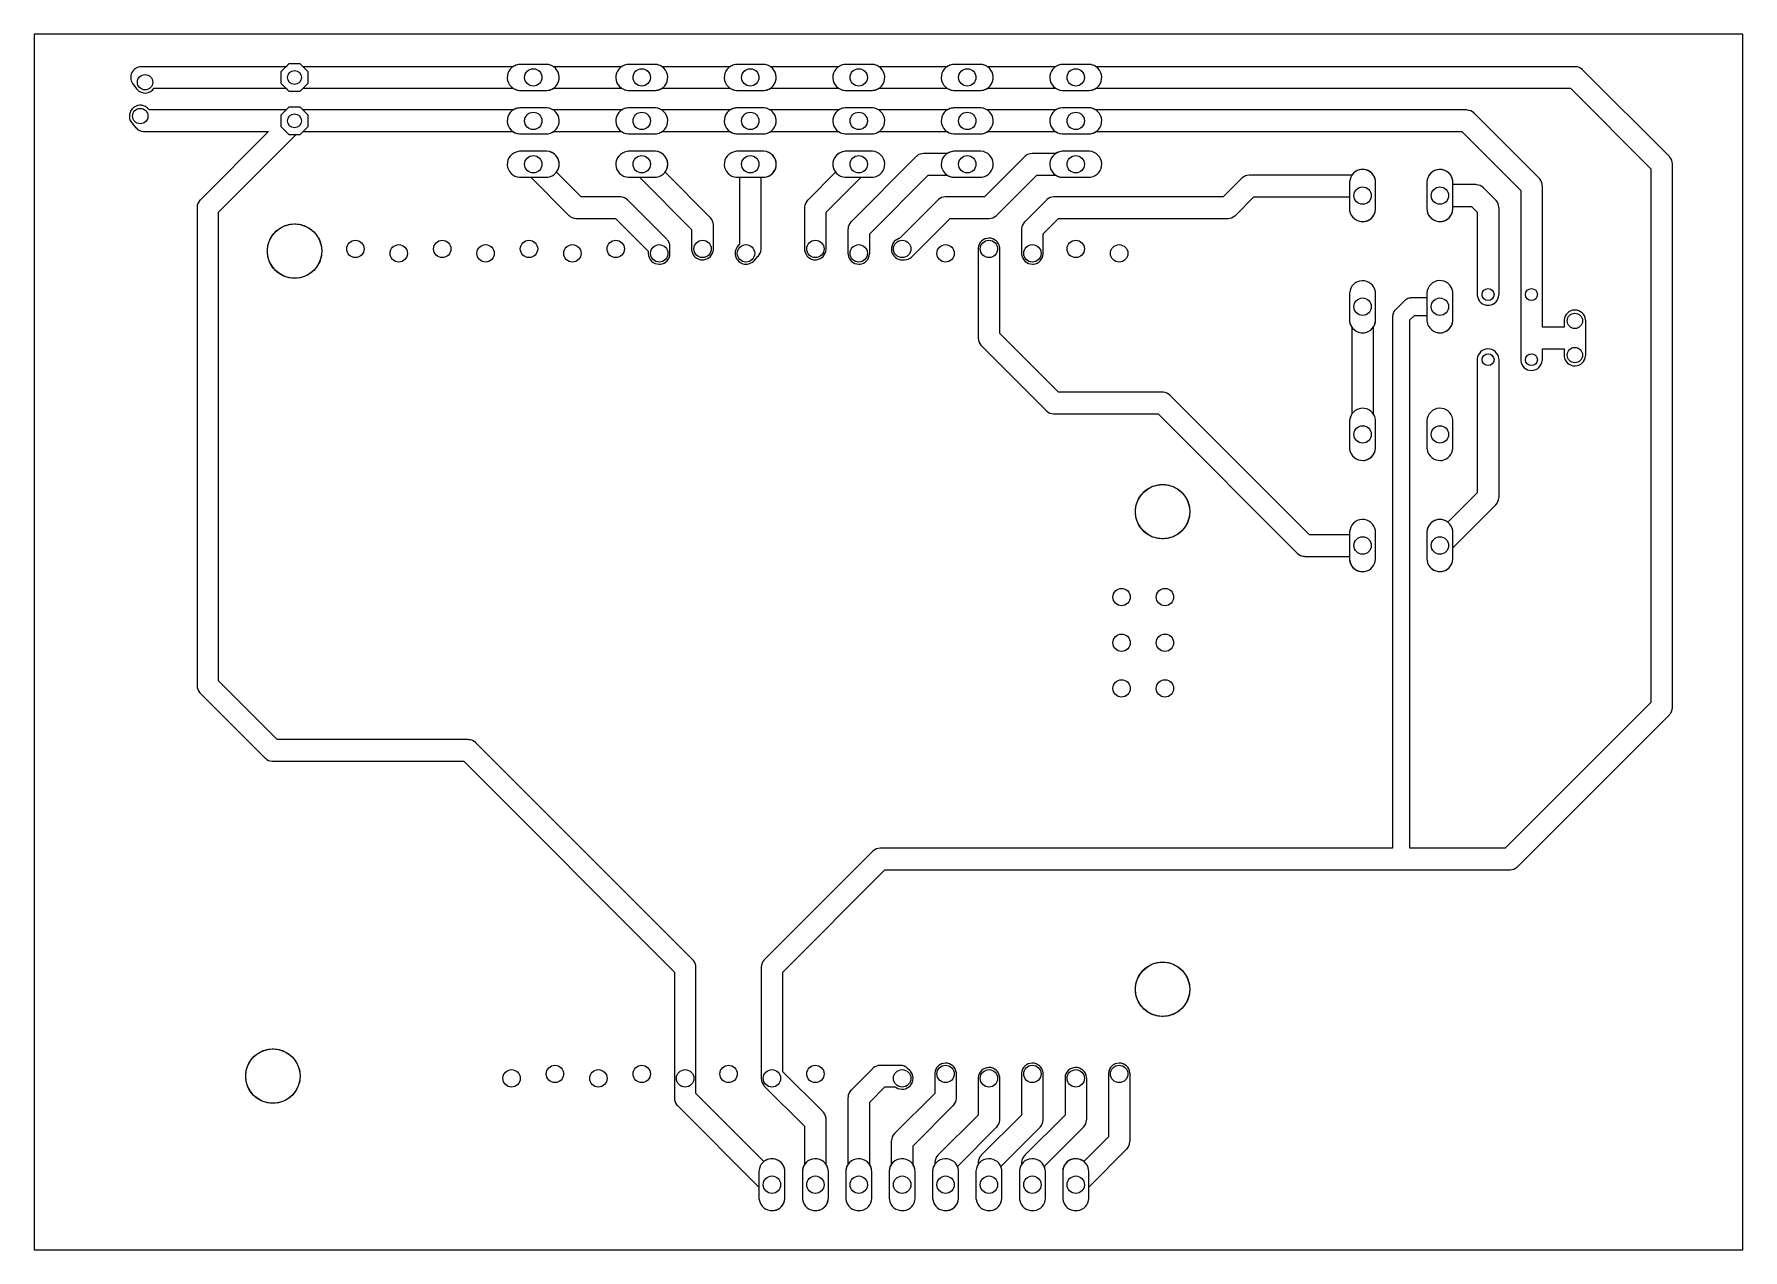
# Model space of a CAD drawing. Header units: millimetres. Extents: x 0 to 100, y 6 to 77.
import ezdxf

# ---------------------------------------------------------------- set-up
doc = ezdxf.new("R2010")
doc.units = ezdxf.units.MM

msp = doc.modelspace()

# ---------------------------------------------------------------- linework, layer by layer
at = {"layer": '16_copper'}
for points in [[(86.37, 28.58), (86.38, 28.58, 0.1754), (86.78, 28.73), (86.81, 28.76), (95.7, 37.65), (95.7, 37.66), (95.71, 37.66, 0.1754), (95.88, 38.06), (95.89, 38.1), (95.89, 69.85), (95.88, 69.86), (95.88, 69.87, 0.1754), (95.73, 70.27), (95.7, 70.3), (90.62, 75.38), (90.61, 75.38), (90.61, 75.39, 0.1754), (90.21, 75.56), (90.17, 75.56), (62.14, 75.56), (62.11, 75.58, 0.12334), (61.76, 75.69), (60.16, 75.69), (60.09, 75.68, 0.09849), (59.81, 75.58), (59.78, 75.56), (55.79, 75.56), (55.76, 75.58, 0.12334), (55.41, 75.69), (53.81, 75.69), (53.74, 75.68, 0.09849), (53.46, 75.58), (53.43, 75.56), (49.44, 75.56), (49.41, 75.58, 0.12334), (49.06, 75.69), (47.46, 75.69), (47.39, 75.68, 0.09849), (47.11, 75.58), (47.08, 75.56), (43.09, 75.56), (43.06, 75.58, 0.12334), (42.71, 75.69), (41.11, 75.69), (41.04, 75.68, 0.09849), (40.76, 75.58), (40.73, 75.56), (36.74, 75.56), (36.71, 75.58, 0.12334), (36.36, 75.69), (34.76, 75.69), (34.69, 75.68, 0.09849), (34.41, 75.58), (34.38, 75.56), (30.39, 75.56), (30.36, 75.58, 0.12334), (30.01, 75.69), (28.41, 75.69), (28.34, 75.68, 0.09849), (28.06, 75.58), (28.03, 75.56), (15.74, 75.56), (15.57, 75.73), (14.91, 75.73), (14.74, 75.56), (6.28, 75.56), (6.26, 75.56), (6.24, 75.56, 0.57376), (5.75, 74.58), (5.76, 74.57, 0.00545), (5.76, 74.56), (5.77, 74.55), (5.98, 74.27), (6.02, 74.22, 0.47873), (7.01, 74.29), (7.01, 74.3), (14.74, 74.3), (14.91, 74.13), (15.57, 74.13), (15.74, 74.3), (28.03, 74.3), (28.06, 74.28, 0.12334), (28.41, 74.17), (30.01, 74.17), (30.08, 74.18, 0.09849), (30.36, 74.28), (30.39, 74.3), (34.38, 74.3), (34.41, 74.28, 0.12334), (34.76, 74.17), (36.36, 74.17), (36.43, 74.18, 0.09849), (36.71, 74.28), (36.74, 74.3), (40.73, 74.3), (40.76, 74.28, 0.12334), (41.11, 74.17), (42.71, 74.17), (42.78, 74.18, 0.09849), (43.06, 74.28), (43.09, 74.3), (47.08, 74.3), (47.11, 74.28, 0.12334), (47.46, 74.17), (49.06, 74.17), (49.13, 74.18, 0.09849), (49.41, 74.28), (49.44, 74.3), (53.43, 74.3), (53.46, 74.28, 0.12334), (53.81, 74.17), (55.41, 74.17), (55.48, 74.18, 0.09849), (55.76, 74.28), (55.79, 74.3), (59.78, 74.3), (59.81, 74.28, 0.12334), (60.16, 74.17), (61.76, 74.17), (61.83, 74.18, 0.09849), (62.11, 74.28), (62.14, 74.3), (89.91, 74.3), (94.62, 69.59), (94.62, 38.36), (86.1, 29.85), (80.52, 29.85), (80.52, 60.75), (80.78, 61.01), (81.51, 61.01), (81.51, 60.72), (81.52, 60.64, 0.90635), (83.03, 60.72), (83.03, 62.32), (83.03, 62.39, 0.90635), (81.51, 62.32), (81.51, 62.03), (80.57, 62.03), (80.55, 62.03), (80.53, 62.02, 0.13956), (80.27, 61.93), (80.26, 61.92), (80.26, 61.92), (80.21, 61.88), (80.21, 61.88), (80.21, 61.88), (79.65, 61.32), (79.64, 61.3), (79.62, 61.29, 0.13956), (79.51, 61.03), (79.51, 61.03), (79.51, 61.02), (79.5, 60.96), (79.5, 60.96), (79.5, 60.96), (79.5, 29.85), (49.53, 29.85), (49.52, 29.84), (49.51, 29.84, 0.1754), (49.11, 29.69), (49.08, 29.66), (42.73, 23.31), (42.73, 23.3), (42.72, 23.3, 0.1754), (42.55, 22.9), (42.55, 22.86), (42.55, 16.38), (42.55, 16.38), (42.55, 16.37, 0.17755), (42.7, 15.96), (42.73, 15.93), (45.09, 13.58), (45.09, 11.34), (45.07, 11.31, 0.12334), (44.96, 10.96), (44.96, 9.36), (44.97, 9.29, 0.90635), (46.48, 9.36), (46.48, 10.96), (46.47, 11.03, 0.09849), (46.37, 11.31), (46.36, 11.34), (46.36, 13.84), (46.35, 13.85), (46.35, 13.86, 0.01803), (46.35, 13.91), (46.35, 13.91), (46.35, 13.92, 0.20109), (46.2, 14.39), (46.17, 14.42), (43.82, 16.77), (43.82, 22.6), (49.79, 28.58), (86.36, 28.58)], [(38.73, 22.87), (38.73, 22.88, 0.1754), (38.58, 23.28), (38.55, 23.31), (25.85, 36.01), (25.84, 36.01), (25.84, 36.02, 0.1754), (25.44, 36.19), (25.4, 36.2), (14.23, 36.2), (10.79, 39.63), (10.79, 67.05), (15.34, 71.59), (15.57, 71.59), (15.74, 71.76), (28.03, 71.76), (28.06, 71.74, 0.12334), (28.41, 71.63), (30.01, 71.63), (30.08, 71.64, 0.09849), (30.36, 71.74), (30.39, 71.76), (34.38, 71.76), (34.41, 71.74, 0.12334), (34.76, 71.63), (36.36, 71.63), (36.43, 71.64, 0.09849), (36.71, 71.74), (36.74, 71.76), (40.73, 71.76), (40.76, 71.74, 0.12334), (41.11, 71.63), (42.71, 71.63), (42.78, 71.64, 0.09849), (43.06, 71.74), (43.09, 71.76), (47.08, 71.76), (47.11, 71.74, 0.12334), (47.46, 71.63), (49.06, 71.63), (49.13, 71.64, 0.09849), (49.41, 71.74), (49.44, 71.76), (53.43, 71.76), (53.46, 71.74, 0.12334), (53.81, 71.63), (55.41, 71.63), (55.48, 71.64, 0.09849), (55.76, 71.74), (55.79, 71.76), (59.78, 71.76), (59.81, 71.74, 0.12334), (60.16, 71.63), (61.76, 71.63), (61.83, 71.64, 0.07376), (62.05, 71.7), (62.11, 71.74), (62.14, 71.76), (83.56, 71.76), (87, 68.32), (87, 58.42), (87, 58.36, 0.92072), (88.26, 58.38), (88.27, 58.42), (88.27, 59.05), (89.54, 59.05), (89.54, 58.69), (89.54, 58.63, 0.92072), (90.8, 58.65), (90.81, 58.69), (90.81, 60.69), (90.8, 60.75, 0.92072), (89.54, 60.73), (89.54, 60.69), (89.54, 60.33), (88.27, 60.33), (88.27, 68.58), (88.26, 68.59), (88.26, 68.6, 0.1754), (88.11, 69), (88.08, 69.03), (84.27, 72.84), (84.26, 72.84), (84.26, 72.85, 0.1754), (83.86, 73.02), (83.82, 73.03), (62.14, 73.03), (62.11, 73.04), (62.05, 73.08, 0.09849), (61.76, 73.15), (60.16, 73.15), (60.09, 73.14, 0.09849), (59.81, 73.04), (59.78, 73.03), (55.79, 73.03), (55.76, 73.04, 0.12334), (55.41, 73.15), (53.81, 73.15), (53.74, 73.14, 0.09849), (53.46, 73.04), (53.43, 73.03), (49.44, 73.03), (49.41, 73.04, 0.12334), (49.06, 73.15), (47.46, 73.15), (47.39, 73.14, 0.09849), (47.11, 73.04), (47.08, 73.03), (43.09, 73.03), (43.06, 73.04, 0.12334), (42.71, 73.15), (41.11, 73.15), (41.04, 73.14, 0.09849), (40.76, 73.04), (40.73, 73.03), (36.74, 73.03), (36.71, 73.04, 0.12334), (36.36, 73.15), (34.76, 73.15), (34.69, 73.14, 0.09849), (34.41, 73.04), (34.38, 73.03), (30.39, 73.03), (30.36, 73.04, 0.12334), (30.01, 73.15), (28.41, 73.15), (28.34, 73.14, 0.09849), (28.06, 73.04), (28.03, 73.03), (15.74, 73.03), (15.57, 73.19), (14.91, 73.19), (14.74, 73.03), (6.74, 73.03), (6.7, 73.07, 0.96764), (5.69, 72.3), (5.72, 72.27), (5.95, 71.99), (5.95, 71.98), (5.96, 71.98, 0.20109), (6.4, 71.76), (6.44, 71.76), (13.71, 71.76), (9.71, 67.76), (9.71, 67.75), (9.7, 67.75, 0.1754), (9.53, 67.35), (9.53, 67.31), (9.53, 39.37), (9.53, 39.36), (9.53, 39.35, 0.1754), (9.68, 38.95), (9.71, 38.92), (13.52, 35.11), (13.53, 35.11), (13.53, 35.1, 0.1754), (13.93, 34.93), (13.97, 34.93), (25.14, 34.93), (37.47, 22.6), (37.47, 15.24), (37.47, 15.23), (37.47, 15.22, 0.1754), (37.62, 14.82), (37.65, 14.79), (42.42, 10.02), (42.42, 9.36), (42.43, 9.29, 0.90635), (43.94, 9.36), (43.94, 10.96), (43.93, 11.03, 0.56649), (42.73, 11.53), (42.71, 11.52), (38.73, 15.5), (38.73, 22.86)], [(36.65, 64.01, 0.36194), (37.21, 64.6), (37.21, 64.64), (37.21, 65.02), (37.21, 65.03), (37.21, 65.04, 0.1754), (37.05, 65.44), (37.03, 65.47), (34.74, 67.76), (34.73, 67.76), (34.73, 67.77, 0.1754), (34.33, 67.94), (34.29, 67.95), (32.01, 67.95), (30.57, 69.38), (30.58, 69.4, 0.59938), (30.01, 70.61), (28.41, 70.61), (28.34, 70.6, 0.90635), (28.41, 69.09), (29.07, 69.09), (31.3, 66.86), (31.31, 66.86), (31.31, 66.85, 0.1754), (31.71, 66.68), (31.75, 66.67), (34.03, 66.67), (35.94, 64.76), (35.94, 64.64, 0.41912), (36.59, 64.01)], [(39.19, 64.27, 0.36194), (39.75, 64.86), (39.75, 64.9), (39.75, 66.29), (39.75, 66.3), (39.75, 66.31, 0.1754), (39.59, 66.71), (39.57, 66.74), (36.92, 69.38), (36.93, 69.4, 0.59938), (36.36, 70.61), (34.76, 70.61), (34.69, 70.6, 0.90635), (34.76, 69.09), (35.42, 69.09), (38.48, 66.03), (38.48, 64.9), (38.48, 64.83, 0.39025), (39.13, 64.26)], [(41.73, 64.01, 0.14994), (42.07, 64.17), (42.11, 64.19), (42.36, 64.45), (42.36, 64.45), (42.37, 64.46, 0.1754), (42.54, 64.86), (42.55, 64.9), (42.55, 69.09), (42.71, 69.09, 0.95208), (42.71, 70.61), (41.11, 70.61), (41.04, 70.6, 0.90635), (41.11, 69.09), (41.27, 69.09), (41.27, 65.16), (41.21, 65.09, 0.67728), (41.67, 64.01)], [(45.79, 64.27, 0.36194), (46.35, 64.86), (46.36, 64.9), (46.36, 67.05), (48.4, 69.09), (49.06, 69.09), (49.13, 69.1, 0.90635), (49.06, 70.61), (47.46, 70.61), (47.39, 70.6, 0.56649), (46.89, 69.4), (46.9, 69.38), (45.27, 67.76), (45.27, 67.75), (45.26, 67.75, 0.1754), (45.09, 67.35), (45.09, 67.31), (45.09, 64.9), (45.09, 64.83, 0.39025), (45.73, 64.26)], [(48.33, 64.01, 0.36194), (48.89, 64.6), (48.9, 64.64), (48.9, 65.78), (52.33, 69.22), (53.43, 69.22), (53.46, 69.2, 0.12334), (53.81, 69.09), (55.41, 69.09), (55.48, 69.1, 0.90635), (55.41, 70.61), (53.81, 70.61), (53.74, 70.6, 0.09849), (53.46, 70.5), (53.43, 70.48), (52.07, 70.48), (52.06, 70.48), (52.05, 70.48, 0.1754), (51.65, 70.33), (51.62, 70.3), (47.81, 66.49), (47.81, 66.48), (47.8, 66.48, 0.1754), (47.63, 66.08), (47.62, 66.04), (47.62, 64.64), (47.63, 64.58, 0.39025), (48.27, 64.01)], [(50.93, 64.26), (50.94, 64.26, 0.1754), (51.35, 64.42), (51.38, 64.45), (53.6, 66.67), (55.88, 66.67), (55.89, 66.68), (55.9, 66.68, 0.1754), (56.3, 66.83), (56.33, 66.86), (58.68, 69.22), (59.78, 69.22), (59.81, 69.2, 0.12334), (60.16, 69.09), (61.76, 69.09), (61.83, 69.1, 0.90635), (61.76, 70.61), (60.16, 70.61), (60.09, 70.6, 0.09849), (59.81, 70.5), (59.78, 70.48), (58.42, 70.48), (58.41, 70.48), (58.4, 70.48, 0.1754), (58, 70.33), (57.97, 70.3), (55.62, 67.95), (53.34, 67.95), (53.33, 67.94), (53.32, 67.94, 0.1754), (52.92, 67.79), (52.89, 67.76), (50.64, 65.51), (50.61, 65.5, 0.79182), (50.7, 64.27), (50.76, 64.26), (50.8, 64.26), (50.93, 64.26)], [(58.49, 64.01, 0.36194), (59.05, 64.6), (59.05, 64.64), (59.05, 65.78), (59.95, 66.67), (69.85, 66.67), (69.86, 66.68), (69.87, 66.68, 0.1754), (70.27, 66.83), (70.3, 66.86), (71.38, 67.95), (76.93, 67.95), (76.99, 67.89), (76.99, 67.22), (76.99, 67.15, 0.90635), (78.51, 67.22), (78.51, 68.82), (78.5, 68.9, 0.63324), (77.18, 69.3), (77.14, 69.24), (77.12, 69.22), (71.12, 69.22), (71.11, 69.21), (71.1, 69.21, 0.1754), (70.7, 69.06), (70.67, 69.03), (69.59, 67.95), (59.69, 67.95), (59.68, 67.94), (59.67, 67.94, 0.1754), (59.27, 67.79), (59.24, 67.76), (57.97, 66.49), (57.97, 66.48), (57.96, 66.48, 0.1754), (57.79, 66.08), (57.79, 66.04), (57.79, 64.64), (57.79, 64.58, 0.39025), (58.43, 64.01)], [(85.16, 61.6, 0.36194), (85.72, 62.19), (85.73, 62.23), (85.73, 67.31), (85.72, 67.32), (85.72, 67.33, 0.1754), (85.57, 67.73), (85.54, 67.76), (84.83, 68.47), (84.82, 68.48), (84.82, 68.48, 0.1754), (84.42, 68.65), (84.38, 68.66), (83.03, 68.66), (83.03, 68.82, 0.95208), (81.51, 68.82), (81.51, 67.22), (81.52, 67.15, 0.90635), (83.03, 67.22), (83.03, 67.39), (84.12, 67.39), (84.45, 67.05), (84.45, 62.23), (84.46, 62.17, 0.39025), (85.1, 61.6)], [(77.86, 46.03, 0.35781), (78.51, 46.75), (78.51, 48.35), (78.5, 48.42, 0.90635), (76.99, 48.35), (76.99, 48.18), (74.63, 48.18), (66.49, 56.33), (66.48, 56.33), (66.48, 56.34, 0.1754), (66.08, 56.51), (66.04, 56.52), (59.95, 56.52), (56.52, 59.95), (56.52, 64.9), (56.51, 64.96, 0.92072), (55.25, 64.94), (55.25, 64.9), (55.25, 59.69), (55.25, 59.68), (55.25, 59.67, 0.1754), (55.4, 59.27), (55.43, 59.24), (59.24, 55.43), (59.25, 55.43), (59.25, 55.42, 0.1754), (59.65, 55.25), (59.69, 55.25), (65.78, 55.25), (73.92, 47.1), (73.93, 47.09), (73.93, 47.09, 0.1754), (74.33, 46.92), (74.37, 46.91), (76.99, 46.91), (76.99, 46.75, 0.41421), (77.79, 46.02)], [(78.4, 60.36, 0.12334), (78.51, 60.72), (78.51, 62.32), (78.5, 62.39, 0.90635), (76.99, 62.32), (76.99, 60.72), (76.99, 60.64, 0.09849), (77.1, 60.36), (77.11, 60.34), (77.11, 55.23), (77.1, 55.21, 0.12334), (76.99, 54.85), (76.99, 53.25), (76.99, 53.18, 0.90635), (78.51, 53.25), (78.51, 54.85), (78.5, 54.93, 0.09849), (78.4, 55.21), (78.38, 55.23), (78.38, 60.34)], [(85.72, 58.48, 0.92072), (84.46, 58.46), (84.45, 58.42), (84.45, 50.63), (82.74, 48.91), (82.73, 48.92, 0.59938), (81.51, 48.35), (81.51, 46.75), (81.52, 46.67, 0.90635), (83.03, 46.75), (83.03, 47.41), (85.54, 49.92), (85.54, 49.93), (85.55, 49.93, 0.1754), (85.72, 50.33), (85.73, 50.37), (85.73, 58.42)], [(82.38, 52.53, 0.35781), (83.03, 53.25), (83.03, 54.85), (83.03, 54.93, 0.90635), (81.51, 54.85), (81.51, 53.25), (81.52, 53.18, 0.38574), (82.31, 52.53)], [(48.37, 8.64, 0.35781), (49.02, 9.36), (49.02, 10.96), (49.01, 11.03, 0.09849), (48.91, 11.31), (48.9, 11.34), (48.9, 14.98), (49.79, 15.88), (50.42, 15.88), (50.45, 15.85, 0.87591), (51.28, 16.8), (51.25, 16.83), (51.12, 16.96, 0.18187), (50.71, 17.14), (50.67, 17.14), (49.53, 17.14), (49.52, 17.14), (49.51, 17.14, 0.1754), (49.11, 16.99), (49.08, 16.96), (47.81, 15.69), (47.81, 15.68), (47.8, 15.68, 0.1754), (47.63, 15.28), (47.62, 15.24), (47.62, 11.34), (47.61, 11.31, 0.12334), (47.5, 10.96), (47.5, 9.36), (47.51, 9.29, 0.38574), (48.3, 8.64)], [(50.91, 8.64, 0.35781), (51.56, 9.36), (51.56, 10.96), (51.55, 11.03, 0.09849), (51.45, 11.31), (51.44, 11.34), (51.44, 12.44), (53.79, 14.79), (53.79, 14.8), (53.8, 14.8, 0.1754), (53.97, 15.2), (53.98, 15.24), (53.98, 16.64), (53.97, 16.7, 0.92072), (52.71, 16.68), (52.71, 16.64), (52.71, 15.5), (50.35, 13.15), (50.35, 13.14), (50.34, 13.14, 0.1754), (50.17, 12.74), (50.16, 12.7), (50.16, 11.34), (50.15, 11.31, 0.12334), (50.04, 10.96), (50.04, 9.36), (50.05, 9.29, 0.38574), (50.84, 8.64)], [(52.89, 11.88, 0.18187), (52.71, 11.47), (52.71, 11.43), (52.71, 11.34), (52.69, 11.31), (52.65, 11.25, 0.09849), (52.58, 10.96), (52.58, 9.36), (52.59, 9.29, 0.90635), (54.1, 9.36), (54.1, 10.96), (54.09, 11.03, 0.04913), (54.06, 11.18), (54.04, 11.23), (56.33, 13.52), (56.33, 13.53), (56.34, 13.53, 0.1754), (56.51, 13.93), (56.52, 13.97), (56.52, 16.38), (56.51, 16.45, 0.92072), (55.25, 16.42), (55.25, 16.38), (55.25, 14.23)], [(55.99, 8.64, 0.35781), (56.64, 9.36), (56.64, 10.96), (56.63, 11.03, 0.04913), (56.6, 11.18), (56.58, 11.23), (58.87, 13.52), (58.87, 13.53), (58.88, 13.53, 0.1754), (59.05, 13.93), (59.05, 13.97), (59.05, 16.64), (59.05, 16.7, 0.92072), (57.79, 16.68), (57.79, 16.64), (57.79, 14.23), (55.43, 11.88), (55.43, 11.87), (55.42, 11.87, 0.1754), (55.25, 11.47), (55.25, 11.43), (55.25, 11.34), (55.23, 11.31), (55.19, 11.25, 0.09849), (55.12, 10.96), (55.12, 9.36), (55.13, 9.29, 0.38574), (55.92, 8.64)], [(58.53, 8.64, 0.35781), (59.18, 9.36), (59.18, 10.96), (59.17, 11.03, 0.04913), (59.14, 11.18), (59.12, 11.23), (61.41, 13.52), (61.41, 13.53), (61.42, 13.53, 0.1754), (61.59, 13.93), (61.6, 13.97), (61.6, 16.38), (61.59, 16.45, 0.92072), (60.33, 16.42), (60.33, 16.38), (60.33, 14.23), (57.97, 11.88), (57.97, 11.87), (57.96, 11.87, 0.1754), (57.79, 11.47), (57.79, 11.43), (57.79, 11.34), (57.77, 11.31), (57.73, 11.25, 0.09849), (57.66, 10.96), (57.66, 9.36), (57.67, 9.29, 0.38574), (58.46, 8.64)], [(61.07, 8.64, 0.35781), (61.72, 9.36), (61.72, 10.02), (63.95, 12.25), (63.95, 12.26), (63.96, 12.26, 0.1754), (64.13, 12.66), (64.14, 12.7), (64.14, 16.64), (64.13, 16.7, 0.92072), (62.87, 16.68), (62.87, 16.64), (62.87, 12.96), (61.43, 11.52), (61.41, 11.53, 0.59938), (60.2, 10.96), (60.2, 9.36), (60.21, 9.29, 0.38574), (61, 8.64)]]:
    msp.add_lwpolyline(points, format="xyb", close=True, dxfattribs=at)
at = {"layer": '1_copper'}
for points in [[(16.04, 74.6), (16.04, 75.26), (15.57, 75.73), (14.91, 75.73), (14.44, 75.26), (14.44, 74.6), (14.91, 74.13), (15.57, 74.13)], [(16.04, 72.06), (16.04, 72.72), (15.57, 73.19), (14.91, 73.19), (14.44, 72.72), (14.44, 72.06), (14.91, 71.59), (15.57, 71.59)]]:
    msp.add_lwpolyline(points, close=True, dxfattribs=at)
for points in [[(30.08, 74.18, 0.90635), (30.01, 75.69), (28.41, 75.69), (28.34, 75.68, 0.90635), (28.41, 74.17), (30.01, 74.17)], [(36.43, 74.18, 0.90635), (36.36, 75.69), (34.76, 75.69), (34.69, 75.68, 0.90635), (34.76, 74.17), (36.36, 74.17)], [(42.78, 74.18, 0.90635), (42.71, 75.69), (41.11, 75.69), (41.04, 75.68, 0.90635), (41.11, 74.17), (42.71, 74.17)], [(49.13, 74.18, 0.90635), (49.06, 75.69), (47.46, 75.69), (47.39, 75.68, 0.90635), (47.46, 74.17), (49.06, 74.17)], [(55.48, 74.18, 0.90635), (55.41, 75.69), (53.81, 75.69), (53.74, 75.68, 0.90635), (53.81, 74.17), (55.41, 74.17)], [(61.83, 74.18, 0.90635), (61.76, 75.69), (60.16, 75.69), (60.09, 75.68, 0.90635), (60.16, 74.17), (61.76, 74.17)], [(30.08, 71.64, 0.90635), (30.01, 73.15), (28.41, 73.15), (28.34, 73.14, 0.90635), (28.41, 71.63), (30.01, 71.63)], [(36.43, 71.64, 0.90635), (36.36, 73.15), (34.76, 73.15), (34.69, 73.14, 0.90635), (34.76, 71.63), (36.36, 71.63)], [(42.78, 71.64, 0.90635), (42.71, 73.15), (41.11, 73.15), (41.04, 73.14, 0.90635), (41.11, 71.63), (42.71, 71.63)], [(49.13, 71.64, 0.90635), (49.06, 73.15), (47.46, 73.15), (47.39, 73.14, 0.90635), (47.46, 71.63), (49.06, 71.63)], [(55.48, 71.64, 0.90635), (55.41, 73.15), (53.81, 73.15), (53.74, 73.14, 0.90635), (53.81, 71.63), (55.41, 71.63)], [(61.83, 71.64, 0.90635), (61.76, 73.15), (60.16, 73.15), (60.09, 73.14, 0.90635), (60.16, 71.63), (61.76, 71.63)], [(30.08, 69.1, 0.90635), (30.01, 70.61), (28.41, 70.61), (28.34, 70.6, 0.90635), (28.41, 69.09), (30.01, 69.09)], [(36.43, 69.1, 0.90635), (36.36, 70.61), (34.76, 70.61), (34.69, 70.6, 0.90635), (34.76, 69.09), (36.36, 69.09)], [(42.78, 69.1, 0.90635), (42.71, 70.61), (41.11, 70.61), (41.04, 70.6, 0.90635), (41.11, 69.09), (42.71, 69.09)], [(49.13, 69.1, 0.90635), (49.06, 70.61), (47.46, 70.61), (47.39, 70.6, 0.90635), (47.46, 69.09), (49.06, 69.09)], [(55.48, 69.1, 0.90635), (55.41, 70.61), (53.81, 70.61), (53.74, 70.6, 0.90635), (53.81, 69.09), (55.41, 69.09)], [(61.83, 69.1, 0.90635), (61.76, 70.61), (60.16, 70.61), (60.09, 70.6, 0.90635), (60.16, 69.09), (61.76, 69.09)], [(77.86, 66.5, 0.35781), (78.51, 67.22), (78.51, 68.82), (78.5, 68.9, 0.90635), (76.99, 68.82), (76.99, 67.22), (76.99, 67.15, 0.38574), (77.79, 66.5)], [(82.38, 66.5, 0.35781), (83.03, 67.22), (83.03, 68.82), (83.03, 68.9, 0.90635), (81.51, 68.82), (81.51, 67.22), (81.52, 67.15, 0.38574), (82.31, 66.5)], [(77.86, 60, 0.35781), (78.51, 60.72), (78.51, 62.32), (78.5, 62.39, 0.90635), (76.99, 62.32), (76.99, 60.72), (76.99, 60.64, 0.38574), (77.79, 59.99)], [(82.38, 60, 0.35781), (83.03, 60.72), (83.03, 62.32), (83.03, 62.39, 0.90635), (81.51, 62.32), (81.51, 60.72), (81.52, 60.64, 0.38574), (82.31, 59.99)], [(77.86, 52.53, 0.35781), (78.51, 53.25), (78.51, 54.85), (78.5, 54.93, 0.90635), (76.99, 54.85), (76.99, 53.25), (76.99, 53.18, 0.38574), (77.79, 52.53)], [(82.38, 52.53, 0.35781), (83.03, 53.25), (83.03, 54.85), (83.03, 54.93, 0.90635), (81.51, 54.85), (81.51, 53.25), (81.52, 53.18, 0.38574), (82.31, 52.53)], [(77.86, 46.03, 0.35781), (78.51, 46.75), (78.51, 48.35), (78.5, 48.42, 0.90635), (76.99, 48.35), (76.99, 46.75), (76.99, 46.67, 0.38574), (77.79, 46.02)], [(82.38, 46.03, 0.35781), (83.03, 46.75), (83.03, 48.35), (83.03, 48.42, 0.90635), (81.51, 48.35), (81.51, 46.75), (81.52, 46.67, 0.38574), (82.31, 46.02)], [(43.29, 8.64, 0.35781), (43.94, 9.36), (43.94, 10.96), (43.93, 11.03, 0.90635), (42.42, 10.96), (42.42, 9.36), (42.43, 9.29, 0.38574), (43.22, 8.64)], [(45.83, 8.64, 0.35781), (46.48, 9.36), (46.48, 10.96), (46.47, 11.03, 0.90635), (44.96, 10.96), (44.96, 9.36), (44.97, 9.29, 0.38574), (45.76, 8.64)], [(48.37, 8.64, 0.35781), (49.02, 9.36), (49.02, 10.96), (49.01, 11.03, 0.90635), (47.5, 10.96), (47.5, 9.36), (47.51, 9.29, 0.38574), (48.3, 8.64)], [(50.91, 8.64, 0.35781), (51.56, 9.36), (51.56, 10.96), (51.55, 11.03, 0.90635), (50.04, 10.96), (50.04, 9.36), (50.05, 9.29, 0.38574), (50.84, 8.64)], [(53.45, 8.64, 0.35781), (54.1, 9.36), (54.1, 10.96), (54.09, 11.03, 0.90635), (52.58, 10.96), (52.58, 9.36), (52.59, 9.29, 0.38574), (53.38, 8.64)], [(55.99, 8.64, 0.35781), (56.64, 9.36), (56.64, 10.96), (56.63, 11.03, 0.90635), (55.12, 10.96), (55.12, 9.36), (55.13, 9.29, 0.38574), (55.92, 8.64)], [(58.53, 8.64, 0.35781), (59.18, 9.36), (59.18, 10.96), (59.17, 11.03, 0.90635), (57.66, 10.96), (57.66, 9.36), (57.67, 9.29, 0.38574), (58.46, 8.64)], [(61.07, 8.64, 0.35781), (61.72, 9.36), (61.72, 10.96), (61.71, 11.03, 0.90635), (60.2, 10.96), (60.2, 9.36), (60.21, 9.29, 0.38574), (61, 8.64)]]:
    msp.add_lwpolyline(points, format="xyb", close=True, dxfattribs=at)
at = {"layer": 'drills_NPTH'}
for centre in [(15.24, 64.77), (66.04, 49.53), (66.04, 21.59), (13.97, 16.51)]:
    msp.add_circle(centre, 1.59, dxfattribs=at)
at = {"layer": 'drills_PTH'}
for centre, radius in [((6.49, 74.65), 0.45), ((15.24, 74.93), 0.406), ((29.21, 74.93), 0.508), ((35.56, 74.93), 0.508), ((41.91, 74.93), 0.508), ((48.26, 74.93), 0.508), ((54.61, 74.93), 0.508), ((60.96, 74.93), 0.508), ((6.21, 72.67), 0.45), ((15.24, 72.39), 0.406), ((29.21, 72.39), 0.508), ((35.56, 72.39), 0.508), ((41.91, 72.39), 0.508), ((48.26, 72.39), 0.508), ((54.61, 72.39), 0.508), ((60.96, 72.39), 0.508), ((29.21, 69.85), 0.508), ((35.56, 69.85), 0.508), ((41.91, 69.85), 0.508), ((48.26, 69.85), 0.508), ((54.61, 69.85), 0.508), ((60.96, 69.85), 0.508), ((77.75, 68.02), 0.508), ((82.27, 68.02), 0.508), ((18.8, 64.9), 0.508), ((21.34, 64.64), 0.508), ((23.88, 64.9), 0.508), ((26.42, 64.64), 0.508), ((28.96, 64.9), 0.508), ((31.5, 64.64), 0.508), ((34.04, 64.9), 0.508), ((36.58, 64.64), 0.508), ((39.12, 64.9), 0.508), ((41.66, 64.64), 0.508), ((45.72, 64.9), 0.508), ((48.26, 64.64), 0.508), ((50.8, 64.9), 0.508), ((53.34, 64.64), 0.508), ((55.88, 64.9), 0.508), ((58.42, 64.64), 0.508), ((60.96, 64.9), 0.508), ((63.5, 64.64), 0.508), ((77.75, 61.52), 0.508), ((82.27, 61.52), 0.508), ((85.09, 62.23), 0.35), ((87.63, 62.23), 0.35), ((90.17, 60.69), 0.45), ((90.17, 58.69), 0.45), ((85.09, 58.42), 0.35), ((87.63, 58.42), 0.35), ((77.75, 54.05), 0.508), ((82.27, 54.05), 0.508), ((77.75, 47.55), 0.508), ((82.27, 47.55), 0.508), ((63.64, 44.53), 0.508), ((66.18, 44.53), 0.508), ((63.64, 41.86), 0.508), ((66.18, 41.86), 0.508), ((63.64, 39.19), 0.508), ((66.18, 39.19), 0.508), ((30.48, 16.64), 0.508), ((35.56, 16.64), 0.508), ((40.64, 16.64), 0.508), ((45.72, 16.64), 0.508), ((53.34, 16.64), 0.508), ((58.42, 16.64), 0.508), ((63.5, 16.64), 0.508), ((27.94, 16.38), 0.508), ((33.02, 16.38), 0.508), ((38.1, 16.38), 0.508), ((43.18, 16.38), 0.508), ((50.8, 16.38), 0.508), ((55.88, 16.38), 0.508), ((60.96, 16.38), 0.508), ((43.18, 10.16), 0.508), ((45.72, 10.16), 0.508), ((48.26, 10.16), 0.508), ((50.8, 10.16), 0.508), ((53.34, 10.16), 0.508), ((55.88, 10.16), 0.508), ((58.42, 10.16), 0.508), ((60.96, 10.16), 0.508)]:
    msp.add_circle(centre, radius, dxfattribs=at)
at = {"layer": 'holes'}
for points in [[(16.83, 64.72), (16.82, 64.61), (16.81, 64.51), (16.79, 64.41), (16.76, 64.31), (16.73, 64.21), (16.69, 64.11), (16.64, 64.02), (16.59, 63.93), (16.53, 63.84), (16.47, 63.76), (16.4, 63.68), (16.33, 63.61), (16.25, 63.54), (16.17, 63.48), (16.08, 63.42), (15.99, 63.37), (15.9, 63.32), (15.8, 63.28), (15.7, 63.25), (15.6, 63.22), (15.5, 63.2), (15.4, 63.19), (15.29, 63.18), (15.19, 63.18), (15.08, 63.19), (14.98, 63.2), (14.88, 63.22), (14.78, 63.25), (14.68, 63.28), (14.58, 63.32), (14.49, 63.37), (14.4, 63.42), (14.31, 63.48), (14.23, 63.54), (14.15, 63.61), (14.08, 63.68), (14.01, 63.76), (13.95, 63.84), (13.89, 63.93), (13.84, 64.02), (13.79, 64.11), (13.75, 64.21), (13.72, 64.31), (13.69, 64.41), (13.67, 64.51), (13.66, 64.61), (13.65, 64.72), (13.65, 64.82), (13.66, 64.93), (13.67, 65.03), (13.69, 65.13), (13.72, 65.23), (13.75, 65.33), (13.79, 65.43), (13.84, 65.52), (13.89, 65.61), (13.95, 65.7), (14.01, 65.78), (14.08, 65.86), (14.15, 65.93), (14.23, 66), (14.31, 66.06), (14.4, 66.12), (14.49, 66.17), (14.58, 66.22), (14.68, 66.26), (14.78, 66.29), (14.88, 66.32), (14.98, 66.34), (15.08, 66.35), (15.19, 66.36), (15.29, 66.36), (15.4, 66.35), (15.5, 66.34), (15.6, 66.32), (15.7, 66.29), (15.8, 66.26), (15.9, 66.22), (15.99, 66.17), (16.08, 66.12), (16.17, 66.06), (16.25, 66), (16.33, 65.93), (16.4, 65.86), (16.47, 65.78), (16.53, 65.7), (16.59, 65.61), (16.64, 65.52), (16.69, 65.43), (16.73, 65.33), (16.76, 65.23), (16.79, 65.13), (16.81, 65.03), (16.82, 64.93), (16.83, 64.82), (16.83, 64.72)], [(67.63, 49.48), (67.62, 49.37), (67.61, 49.27), (67.59, 49.17), (67.56, 49.07), (67.53, 48.97), (67.49, 48.87), (67.44, 48.78), (67.39, 48.69), (67.33, 48.6), (67.27, 48.52), (67.2, 48.44), (67.13, 48.37), (67.05, 48.3), (66.97, 48.24), (66.88, 48.18), (66.79, 48.13), (66.7, 48.08), (66.6, 48.04), (66.5, 48.01), (66.4, 47.98), (66.3, 47.96), (66.2, 47.95), (66.09, 47.94), (65.99, 47.94), (65.88, 47.95), (65.78, 47.96), (65.68, 47.98), (65.58, 48.01), (65.48, 48.04), (65.38, 48.08), (65.29, 48.13), (65.2, 48.18), (65.11, 48.24), (65.03, 48.3), (64.95, 48.37), (64.88, 48.44), (64.81, 48.52), (64.75, 48.6), (64.69, 48.69), (64.64, 48.78), (64.59, 48.87), (64.55, 48.97), (64.52, 49.07), (64.49, 49.17), (64.47, 49.27), (64.46, 49.37), (64.45, 49.48), (64.45, 49.58), (64.46, 49.69), (64.47, 49.79), (64.49, 49.89), (64.52, 49.99), (64.55, 50.09), (64.59, 50.19), (64.64, 50.28), (64.69, 50.37), (64.75, 50.46), (64.81, 50.54), (64.88, 50.62), (64.95, 50.69), (65.03, 50.76), (65.11, 50.82), (65.2, 50.88), (65.29, 50.93), (65.38, 50.98), (65.48, 51.02), (65.58, 51.05), (65.68, 51.08), (65.78, 51.1), (65.88, 51.11), (65.99, 51.12), (66.09, 51.12), (66.2, 51.11), (66.3, 51.1), (66.4, 51.08), (66.5, 51.05), (66.6, 51.02), (66.7, 50.98), (66.79, 50.93), (66.88, 50.88), (66.97, 50.82), (67.05, 50.76), (67.13, 50.69), (67.2, 50.62), (67.27, 50.54), (67.33, 50.46), (67.39, 50.37), (67.44, 50.28), (67.49, 50.19), (67.53, 50.09), (67.56, 49.99), (67.59, 49.89), (67.61, 49.79), (67.62, 49.69), (67.63, 49.58), (67.63, 49.48)], [(67.63, 21.54), (67.62, 21.43), (67.61, 21.33), (67.59, 21.23), (67.56, 21.13), (67.53, 21.03), (67.49, 20.93), (67.44, 20.84), (67.39, 20.75), (67.33, 20.66), (67.27, 20.58), (67.2, 20.5), (67.13, 20.43), (67.05, 20.36), (66.97, 20.3), (66.88, 20.24), (66.79, 20.19), (66.7, 20.14), (66.6, 20.1), (66.5, 20.07), (66.4, 20.04), (66.3, 20.02), (66.2, 20.01), (66.09, 20), (65.99, 20), (65.88, 20.01), (65.78, 20.02), (65.68, 20.04), (65.58, 20.07), (65.48, 20.1), (65.38, 20.14), (65.29, 20.19), (65.2, 20.24), (65.11, 20.3), (65.03, 20.36), (64.95, 20.43), (64.88, 20.5), (64.81, 20.58), (64.75, 20.66), (64.69, 20.75), (64.64, 20.84), (64.59, 20.93), (64.55, 21.03), (64.52, 21.13), (64.49, 21.23), (64.47, 21.33), (64.46, 21.43), (64.45, 21.54), (64.45, 21.64), (64.46, 21.75), (64.47, 21.85), (64.49, 21.95), (64.52, 22.05), (64.55, 22.15), (64.59, 22.25), (64.64, 22.34), (64.69, 22.43), (64.75, 22.52), (64.81, 22.6), (64.88, 22.68), (64.95, 22.75), (65.03, 22.82), (65.11, 22.88), (65.2, 22.94), (65.29, 22.99), (65.38, 23.04), (65.48, 23.08), (65.58, 23.11), (65.68, 23.14), (65.78, 23.16), (65.88, 23.17), (65.99, 23.18), (66.09, 23.18), (66.2, 23.17), (66.3, 23.16), (66.4, 23.14), (66.5, 23.11), (66.6, 23.08), (66.7, 23.04), (66.79, 22.99), (66.88, 22.94), (66.97, 22.88), (67.05, 22.82), (67.13, 22.75), (67.2, 22.68), (67.27, 22.6), (67.33, 22.52), (67.39, 22.43), (67.44, 22.34), (67.49, 22.25), (67.53, 22.15), (67.56, 22.05), (67.59, 21.95), (67.61, 21.85), (67.62, 21.75), (67.63, 21.64), (67.63, 21.54)], [(15.56, 16.46), (15.55, 16.35), (15.54, 16.25), (15.52, 16.15), (15.49, 16.05), (15.46, 15.95), (15.42, 15.85), (15.37, 15.76), (15.32, 15.67), (15.26, 15.58), (15.2, 15.5), (15.13, 15.42), (15.06, 15.35), (14.98, 15.28), (14.9, 15.22), (14.81, 15.16), (14.72, 15.11), (14.63, 15.06), (14.53, 15.02), (14.43, 14.99), (14.33, 14.96), (14.23, 14.94), (14.13, 14.93), (14.02, 14.92), (13.92, 14.92), (13.81, 14.93), (13.71, 14.94), (13.61, 14.96), (13.51, 14.99), (13.41, 15.02), (13.31, 15.06), (13.22, 15.11), (13.13, 15.16), (13.04, 15.22), (12.96, 15.28), (12.88, 15.35), (12.81, 15.42), (12.74, 15.5), (12.68, 15.58), (12.62, 15.67), (12.57, 15.76), (12.52, 15.85), (12.48, 15.95), (12.45, 16.05), (12.42, 16.15), (12.4, 16.25), (12.39, 16.35), (12.38, 16.46), (12.38, 16.56), (12.39, 16.67), (12.4, 16.77), (12.42, 16.87), (12.45, 16.97), (12.48, 17.07), (12.52, 17.17), (12.57, 17.26), (12.62, 17.35), (12.68, 17.44), (12.74, 17.52), (12.81, 17.6), (12.88, 17.67), (12.96, 17.74), (13.04, 17.8), (13.13, 17.86), (13.22, 17.91), (13.31, 17.96), (13.41, 18), (13.51, 18.03), (13.61, 18.06), (13.71, 18.08), (13.81, 18.09), (13.92, 18.1), (14.02, 18.1), (14.13, 18.09), (14.23, 18.08), (14.33, 18.06), (14.43, 18.03), (14.53, 18), (14.63, 17.96), (14.72, 17.91), (14.81, 17.86), (14.9, 17.8), (14.98, 17.74), (15.06, 17.67), (15.13, 17.6), (15.2, 17.52), (15.26, 17.44), (15.32, 17.35), (15.37, 17.26), (15.42, 17.17), (15.46, 17.07), (15.49, 16.97), (15.52, 16.87), (15.54, 16.77), (15.55, 16.67), (15.56, 16.56), (15.56, 16.46)]]:
    msp.add_lwpolyline(points, close=True, dxfattribs=at)
at = {"layer": 'outline'}
msp.add_lwpolyline([(0, 6.35), (100, 6.35), (100, 77.46), (0, 77.46), (0, 6.35)], close=True, dxfattribs=at)

doc.saveas('drawing.dxf')
